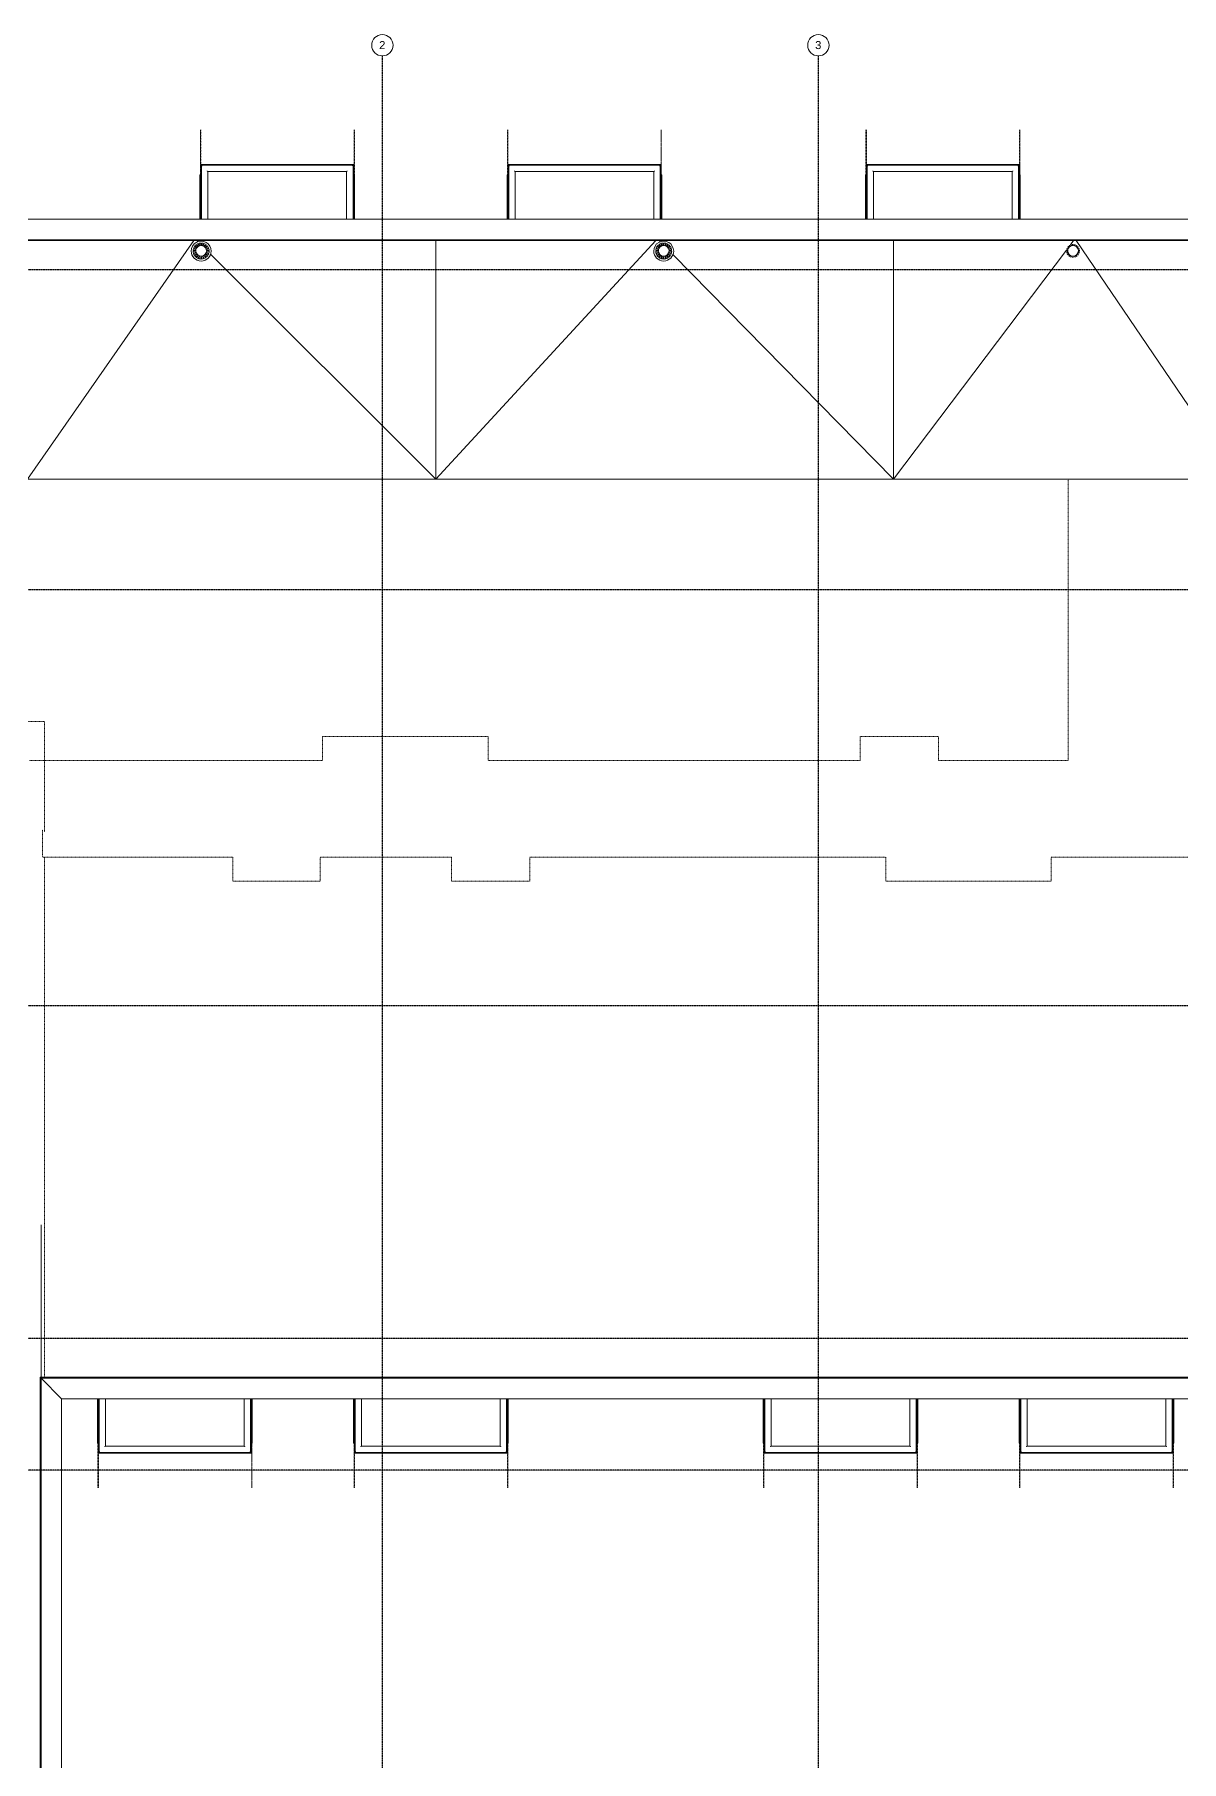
# Model space of a CAD drawing. Header units: inches. Extents: x -4093 to -1777, y 9773 to 12264.
# Drawn here: x -3415 to -2555, y 10969 to 12264 of the extents above; entities that cross this region are included whole.
import ezdxf

# ---------------------------------------------------------------- set-up
doc = ezdxf.new("R2010")
doc.units = ezdxf.units.IN
doc.header["$MEASUREMENT"] = 0
for name, pattern in [('Center 1_4_', [0.53125, 0.25, -0.09375, 0.09375, -0.09375]), ('Dash 1_16_', [0.125, 0.0625, -0.0625]), ('Grid Line 1_2_', [0.875, 0.5, -0.125, 0.125, -0.125]), ('Hidden 1_8_', [0.1875, 0.125, -0.0625])]:
    doc.linetypes.add(name, pattern=pattern)
for name, color, linetype, lineweight in [('0-1', 7, 'Continuous', 5), ('0-3', 165, 'Continuous', 5), ('A-DETL-CNTR', 5, 'Center 1_4_', 9), ('A-DETL-HDLN', 90, 'Hidden 1_8_', 9), ('A-FLOR-2', 7, 'Dash 1_16_', 9), ('A-FLOR-3', 192, 'Continuous', 9), ('A-FLOR-HRAL', 11, 'Continuous', 9), ('A-ROOF', 132, 'Continuous', 18), ('A-ROOF-1', 7, 'Dash 1_16_', 9), ('A-ROOF-2', 132, 'Continuous', 9), ('A-WALL-1', 113, 'Continuous', 9), ('I-WALL-1', 7, 'Continuous', 9), ('M-EQPM', 50, 'Continuous', 9), ('S-BEAM', 12, 'Continuous', 9), ('S-GRID-1', 1, 'Grid Line 1_2_', 30), ('S-GRID-IDEN', 1, 'Continuous', 9), ('S-GRID-IDEN-1', 147, 'Continuous', 9)]:
    doc.layers.add(name, color=color, linetype=linetype, lineweight=lineweight)
doc.styles.add('Arial_1', font='arial.ttf', dxfattribs={"height": 6})

# ---------------------------------------------------------------- blocks, each defined once
blk = doc.blocks.new('CTR - 1st Phase - Common Walls_rvt-1-BACKGROUND - ROOF PLAN')
at = {"layer": 'I-WALL-1'}
for p, q in [((-3410.3, 11257), (-3410.3, 11371.2)), ((-3410.3, 10727.6), (-3410.3, 10841.8))]:
    blk.add_line(p, q, dxfattribs=at)
blk = doc.blocks.new('Grid - Grid Head - Circle-1738874-BACKGROUND - ROOF PLAN')
at = {"layer": 'S-GRID-IDEN-1'}
for start, end in [(360, 180), (180, 360)]:
    blk.add_arc((0, 0), 0.25, start, end, dxfattribs=at)
blk = doc.blocks.new('CTR - 1st Phase - Structure_rvt-1-BACKGROUND - ROOF PLAN')
at = {"layer": 'S-GRID-1'}
for p, q in [((-3154.3, 9772.6), (-3154.3, 12247.5)), ((-2827.3, 9772.6), (-2827.3, 12247.5)), ((-1777.2, 12087.2), (-4077, 12087.2)), ((-1777.2, 11847.2), (-4077, 11847.2)), ((-1777.2, 11535.2), (-4077, 11535.2)), ((-1777.2, 11285.8), (-4077, 11285.8)), ((-1777.2, 11187.2), (-4077, 11187.2))]:
    blk.add_line(p, q, dxfattribs=at)
at = {"layer": '0-3', "xscale": 31.99999999999999, "yscale": 31.99999999999999, "zscale": 31.99999999999999}
for p in [(-3154.3, 12255.5), (-2827.3, 12255.5)]:
    blk.add_blockref('Grid - Grid Head - Circle-1738874-BACKGROUND - ROOF PLAN', p, dxfattribs=at)
at = {"layer": 'S-GRID-IDEN', "char_height": 6, "width": 5.656, "attachment_point": 1, "style": 'Arial_1'}
for s, insert in [('2', (-3156.7, 12258.6)), ('3', (-2829.7, 12258.6))]:
    blk.add_mtext(s, dxfattribs=dict(at, insert=insert))
blk = doc.blocks.new('Basic Wall _ EXT - FIBER CEMENT - SMALL - ___-2145929-BACKGROUND - ROOF PLAN')
at = {"layer": 'A-WALL-1'}
for p, q in [((-2061.4, 12125.2), (-3867.3, 12125.2)), ((-2076.8, 12109.7), (-3851.8, 12109.7)), ((-3851.6, 12109.5), (-2077, 12109.5)), ((-2077.5, 12109), (-3851.1, 12109))]:
    blk.add_line(p, q, dxfattribs=at)
blk = doc.blocks.new('Basic Wall _ EXT - FIBER CEMENT - SMALL - ___-2145931-BACKGROUND - ROOF PLAN')
at = {"layer": 'A-WALL-1'}
for p, q in [((-3410.6, 11256.5), (-3411, 11257)), ((-3411, 11257), (-2077.5, 11257)), ((-2077, 11256.5), (-3410.5, 11256.5)), ((-3394.9, 11240.8), (-3410.3, 11256.3)), ((-3410.3, 11256.3), (-2076.8, 11256.3)), ((-2077.5, 11257), (-2077.1, 11256.5)), ((-2076.8, 11256.3), (-2061.4, 11240.8)), ((-3394.9, 11240.8), (-2061.4, 11240.8))]:
    blk.add_line(p, q, dxfattribs=at)
at = {"layer": 'A-WALL-1', "flags": 128}
for points in [[(-3410.5, 11256.5), (-3410.5, 11256.5), (-3410.5, 11256.5), (-3410.6, 11256.5)], [(-3410.3, 11256.3), (-3410.4, 11256.3), (-3410.4, 11256.4), (-3410.5, 11256.4), (-3410.5, 11256.5), (-3410.5, 11256.5), (-3410.5, 11256.5)], [(-2077.1, 11256.5), (-2077, 11256.5), (-2077, 11256.5), (-2077, 11256.5)], [(-2077, 11256.5), (-2077, 11256.5), (-2077, 11256.5), (-2077, 11256.4), (-2076.9, 11256.4), (-2076.9, 11256.3), (-2076.8, 11256.3)]]:
    blk.add_lwpolyline(points, dxfattribs=at)
blk = doc.blocks.new('Basic Wall _ EXT - FIBER CEMENT - SMALL - 2_ XPS - ___-2145932-BACKGROUND - ROOF PLAN')
at = {"layer": 'A-WALL-1'}
for p, q in [((-3411, 11257), (-3410.6, 11256.5)), ((-3411, 10841.8), (-3411, 11257)), ((-3410.5, 11256.5), (-3410.5, 10842.3)), ((-3410.3, 11256.3), (-3394.9, 11240.8)), ((-3410.3, 10842.5), (-3410.3, 11256.3)), ((-3394.9, 10858), (-3394.9, 11240.8)), ((-3394.9, 10858), (-3410.3, 10842.5)), ((-3410.6, 10842.3), (-3411, 10841.8))]:
    blk.add_line(p, q, dxfattribs=at)
at = {"layer": 'A-WALL-1', "flags": 128}
for points in [[(-3410.6, 11256.5), (-3410.5, 11256.5), (-3410.5, 11256.5), (-3410.5, 11256.5)], [(-3410.5, 11256.5), (-3410.5, 11256.5), (-3410.5, 11256.5), (-3410.5, 11256.4), (-3410.4, 11256.4), (-3410.4, 11256.3), (-3410.3, 11256.3)], [(-3410.5, 10842.3), (-3410.5, 10842.3), (-3410.5, 10842.3), (-3410.6, 10842.3)], [(-3410.3, 10842.5), (-3410.4, 10842.5), (-3410.4, 10842.4), (-3410.5, 10842.4), (-3410.5, 10842.3), (-3410.5, 10842.3), (-3410.5, 10842.3)]]:
    blk.add_lwpolyline(points, dxfattribs=at)
blk = doc.blocks.new('22142613 - Roof Drains - Type A - 15_ Strainer - 8_ Drain-V2-BACKGROUND - ROOF PLAN')
at = {"layer": 'M-EQPM'}
for p, q in [((-2639, 12105.5), (-2638.7, 12105.1)), ((-2637.9, 12105.4), (-2638.1, 12106)), ((-2637.6, 12106.1), (-2637.4, 12105.6)), ((-2636.6, 12105.7), (-2636.6, 12106.3)), ((-2636.1, 12106.3), (-2636.1, 12105.7)), ((-2635.2, 12105.6), (-2635.1, 12106.1)), ((-2634.6, 12106), (-2634.8, 12105.4)), ((-2634, 12105.1), (-2633.6, 12105.5)), ((-2641.3, 12101.6), (-2640.7, 12101.7)), ((-2640.7, 12101.2), (-2641.3, 12101.1)), ((-2641.2, 12100.1), (-2640.6, 12100.3)), ((-2640.6, 12102.5), (-2641.1, 12102.7)), ((-2641, 12103.2), (-2640.4, 12103)), ((-2640.5, 12099.8), (-2641, 12099.6)), ((-2640.6, 12098.6), (-2640.1, 12099)), ((-2640, 12103.8), (-2640.5, 12104.1)), ((-2640.3, 12101.2), (-2640.3, 12101)), ((-2639.8, 12098.6), (-2640.3, 12098.2)), ((-2640.2, 12104.5), (-2639.7, 12104.2)), ((-2639.5, 12097.4), (-2639.2, 12097.9)), ((-2639.1, 12104.8), (-2639.4, 12105.2)), ((-2638.8, 12097.6), (-2639.1, 12097.1)), ((-2638.1, 12096.6), (-2638, 12097.2)), ((-2637.5, 12097), (-2637.7, 12096.5)), ((-2636.6, 12096.3), (-2636.6, 12096.9)), ((-2636.1, 12096.9), (-2636.1, 12096.3)), ((-2635, 12096.5), (-2635.2, 12097)), ((-2634.7, 12097.2), (-2634.5, 12096.6)), ((-2633.5, 12097.1), (-2633.9, 12097.6)), ((-2633.2, 12105.2), (-2633.6, 12104.8)), ((-2633.5, 12097.9), (-2633.1, 12097.4)), ((-2633, 12104.2), (-2632.5, 12104.5)), ((-2632.4, 12098.2), (-2632.8, 12098.6)), ((-2632.2, 12104.1), (-2632.7, 12103.8)), ((-2632.6, 12099), (-2632.1, 12098.6)), ((-2632.3, 12101), (-2632.3, 12101.2)), ((-2632.2, 12103), (-2631.7, 12103.2)), ((-2631.6, 12099.6), (-2632.2, 12099.8)), ((-2631.5, 12102.7), (-2632.1, 12102.5)), ((-2632, 12100.3), (-2631.5, 12100.1)), ((-2631.9, 12101.7), (-2631.3, 12101.6)), ((-2631.3, 12101.1), (-2631.9, 12101.2))]:
    blk.add_line(p, q, dxfattribs=at)
for major_axis, start_param, end_param in [((4, 0), 0, 3.141593), ((4.43, 0), 1.820803, 1.933842), ((4.43, 0), 1.514279, 1.627314), ((4.43, 0), 1.207751, 1.32079), ((4.43, 0), 3.060354, 3.141593), ((4.43, 0), 3.141593, 3.173424), ((4.43, 0), 2.747406, 2.860472), ((4.43, 0), 3.375724, 3.488791), ((4, 0), 3.141593, 6.283185), ((4.43, 0), 3.693397, 3.806455), ((4.43, 0), 2.43676, 2.549818), ((4.43, 0), 4.013027, 4.126075), ((4.43, 0), 2.128072, 2.241119), ((4.43, 0), 4.334077, 4.447116), ((4.43, 0), 4.655871, 4.768907), ((4.43, 0), 4.977662, 5.090701), ((4.43, 0), 0.900473, 1.013521), ((4.43, 0), 5.298703, 5.411751), ((4.43, 0), 0.591774, 0.704832), ((4.43, 0), 5.618323, 5.731381), ((4.43, 0), 0.28112, 0.394187), ((4.43, 0), 5.935987, 6.049054), ((4.43, 0), 0, 0.081239), ((4.43, 0), 6.251354, 6.283185)]:
    blk.add_ellipse((-2636.3, 12101.3), major_axis=major_axis, ratio=0.999788, start_param=start_param, end_param=end_param, dxfattribs=at)
blk = doc.blocks.new('22142613 - Roof Drains - Type A - 15_ Strainer - 8_ Drain-2082947-BACKGROUND - ROOF PLAN')
at = {"layer": 'M-EQPM'}
for p, q in [((-2370.5, 12105), (-2371.4, 12106.2)), ((-2369.3, 12105.5), (-2369.7, 12106.9)), ((-2366.6, 12106.9), (-2367, 12105.5)), ((-2364.9, 12106.2), (-2365.8, 12105)), ((-2375.6, 12101.2), (-2375.6, 12101.1)), ((-2372.6, 12101.5), (-2374.1, 12101.5)), ((-2372.4, 12100.1), (-2374, 12099.6)), ((-2372.3, 12102.9), (-2373.7, 12103.3)), ((-2371.9, 12098.9), (-2373.2, 12097.9)), ((-2371.6, 12104.1), (-2372.8, 12105)), ((-2372.1, 12101.1), (-2372.1, 12100.9)), ((-2371, 12097.8), (-2371.9, 12096.5)), ((-2369.8, 12097.1), (-2370.3, 12095.6)), ((-2366, 12095.6), (-2366.5, 12097.1)), ((-2364.4, 12096.5), (-2365.3, 12097.8)), ((-2363.5, 12105), (-2364.7, 12104.1)), ((-2363.1, 12097.9), (-2364.4, 12098.9)), ((-2364.1, 12100.9), (-2364.1, 12101.1)), ((-2362.6, 12103.3), (-2364, 12102.9)), ((-2362.3, 12099.6), (-2363.9, 12100.1)), ((-2362.2, 12101.5), (-2363.7, 12101.5)), ((-2360.6, 12101.1), (-2360.6, 12101.2))]:
    blk.add_line(p, q, dxfattribs=at)
at = {"layer": 'M-EQPM', "flags": 128}
for points in [[(-2370.9, 12104.7), (-2371.4, 12105.3), (-2371.8, 12105.9)], [(-2371.4, 12106.2), (-2371, 12105.6), (-2370.5, 12105)], [(-2369.7, 12105.4), (-2370, 12106.1), (-2370.2, 12106.8)], [(-2369.7, 12106.9), (-2369.5, 12106.2), (-2369.2, 12105.5)], [(-2368.4, 12105.7), (-2368.4, 12106.4), (-2368.4, 12107.2)], [(-2367.9, 12107.2), (-2367.9, 12106.4), (-2367.9, 12105.7)], [(-2367.1, 12105.5), (-2366.8, 12106.2), (-2366.6, 12106.9)], [(-2366.1, 12106.8), (-2366.3, 12106.1), (-2366.6, 12105.4)], [(-2365.8, 12105), (-2365.3, 12105.6), (-2364.9, 12106.2)], [(-2364.5, 12105.9), (-2364.9, 12105.3), (-2365.4, 12104.7)], [(-2374.1, 12101.5), (-2373.3, 12101.6), (-2372.6, 12101.6)], [(-2372.6, 12101.1), (-2373.4, 12101.1), (-2374.1, 12101)], [(-2374, 12099.6), (-2373.2, 12099.9), (-2372.5, 12100.2)], [(-2372.4, 12102.5), (-2373.1, 12102.7), (-2373.9, 12102.9)], [(-2372.3, 12099.7), (-2373.1, 12099.5), (-2373.8, 12099.2)], [(-2373.7, 12103.3), (-2373, 12103.1), (-2372.2, 12102.9)], [(-2373.2, 12097.9), (-2372.6, 12098.4), (-2371.9, 12098.9)], [(-2371.8, 12103.7), (-2372.5, 12104.1), (-2373.1, 12104.6)], [(-2371.6, 12098.5), (-2372.3, 12098), (-2372.9, 12097.5)], [(-2372.8, 12105), (-2372.2, 12104.5), (-2371.5, 12104.1)], [(-2371.9, 12096.5), (-2371.5, 12097.2), (-2371, 12097.9)], [(-2370.6, 12097.6), (-2371.1, 12096.9), (-2371.5, 12096.2)], [(-2370.3, 12095.6), (-2370, 12096.3), (-2369.8, 12097.1)], [(-2369.3, 12097), (-2369.6, 12096.2), (-2369.8, 12095.4)], [(-2368.4, 12095.2), (-2368.4, 12096), (-2368.4, 12096.8)], [(-2367.9, 12096.8), (-2367.9, 12096), (-2367.9, 12095.2)], [(-2366.5, 12095.4), (-2366.7, 12096.2), (-2367, 12097)], [(-2366.5, 12097.1), (-2366.3, 12096.3), (-2366, 12095.6)], [(-2364.8, 12096.2), (-2365.2, 12096.9), (-2365.7, 12097.6)], [(-2365.3, 12097.9), (-2364.8, 12097.2), (-2364.4, 12096.5)], [(-2364.8, 12104.1), (-2364.1, 12104.5), (-2363.5, 12105)], [(-2363.4, 12097.5), (-2364, 12098), (-2364.7, 12098.5)], [(-2363.2, 12104.6), (-2363.8, 12104.1), (-2364.5, 12103.7)], [(-2364.4, 12098.9), (-2363.7, 12098.4), (-2363.1, 12097.9)], [(-2364.1, 12102.9), (-2363.3, 12103.1), (-2362.6, 12103.3)], [(-2362.5, 12099.2), (-2363.2, 12099.5), (-2364, 12099.7)], [(-2362.4, 12102.9), (-2363.1, 12102.7), (-2363.9, 12102.5)], [(-2363.8, 12100.2), (-2363.1, 12099.9), (-2362.3, 12099.6)], [(-2363.7, 12101.6), (-2362.9, 12101.6), (-2362.2, 12101.5)], [(-2362.2, 12101), (-2362.9, 12101.1), (-2363.7, 12101.1)]]:
    blk.add_lwpolyline(points, dxfattribs=at)
at = {"layer": 'M-EQPM'}
for centre, major_axis, start_param, end_param in [((-2368.1, 12101.2), (7.5, 0), 0, 3.141593), ((-2368.1, 12101.2), (6, 0), 2.230094, 2.456861), ((-2368.1, 12101.3), (4, 0), 0, 3.141593), ((-2368.1, 12101.2), (6, 0), 1.921009, 2.146732), ((-2368.1, 12101.2), (6, 0), 1.612475, 1.83765), ((-2368.1, 12101.2), (4.43, 0), 1.820803, 1.933842), ((-2368.1, 12101.2), (4.43, 0), 1.514279, 1.627314), ((-2368.1, 12101.2), (6, 0), 1.303943, 1.529118), ((-2368.1, 12101.2), (4.43, 0), 1.207751, 1.32079), ((-2368.1, 12101.2), (6, 0), 0.994861, 1.220584), ((-2368.1, 12101.2), (6, 0), 0.684732, 0.911499), ((-2368.1, 12101.2), (7.5, 0), 3.141593, 6.283185), ((-2368.1, 12101.2), (6, 0), 2.851802, 3.081699), ((-2368.1, 12101.2), (6, 0), 3.16507, 3.39675), ((-2368.1, 12101.2), (6, 0), 3.48012, 3.713498), ((-2368.1, 12101.2), (6, 0), 2.540227, 2.768432), ((-2368.1, 12101.2), (6, 0), 3.796864, 4.031687), ((-2368.1, 12101.2), (4.43, 0), 3.060354, 3.141593), ((-2368.1, 12101.2), (4.43, 0), 3.141593, 3.173424), ((-2368.1, 12101.2), (4.43, 0), 3.375724, 3.488791), ((-2368.1, 12101.2), (4.43, 0), 2.747406, 2.860472), ((-2368.1, 12101.3), (4, 0), 3.141593, 6.283185), ((-2368.1, 12101.2), (4.43, 0), 3.693397, 3.806455), ((-2368.1, 12101.2), (4.43, 0), 2.43676, 2.549818), ((-2368.1, 12101.2), (6, 0), 4.11505, 4.350924), ((-2368.1, 12101.2), (4.43, 0), 4.013027, 4.126075), ((-2368.1, 12101.2), (4.43, 0), 2.128072, 2.241119), ((-2368.1, 12101.2), (4.43, 0), 4.334077, 4.447116), ((-2368.1, 12101.2), (6, 0), 4.434283, 4.67071), ((-2368.1, 12101.2), (4.43, 0), 4.655871, 4.768907), ((-2368.1, 12101.2), (6, 0), 4.754068, 4.990495), ((-2368.1, 12101.2), (4.43, 0), 4.977662, 5.090701), ((-2368.1, 12101.2), (6, 0), 5.073854, 5.309728), ((-2368.1, 12101.2), (4.43, 0), 0.900473, 1.013521), ((-2368.1, 12101.2), (4.43, 0), 5.298703, 5.411751), ((-2368.1, 12101.2), (4.43, 0), 0.591774, 0.704832), ((-2368.1, 12101.2), (4.43, 0), 5.618323, 5.731381), ((-2368.1, 12101.2), (6, 0), 5.393091, 5.627914), ((-2368.1, 12101.2), (4.43, 0), 0.28112, 0.394187), ((-2368.1, 12101.2), (4.43, 0), 5.935987, 6.049054), ((-2368.1, 12101.2), (4.43, 0), 0, 0.081239), ((-2368.1, 12101.2), (4.43, 0), 6.251354, 6.283185), ((-2368.1, 12101.2), (6, 0), 0.373161, 0.601365), ((-2368.1, 12101.2), (6, 0), 5.71128, 5.944658), ((-2368.1, 12101.2), (6, 0), 0.059893, 0.289791), ((-2368.1, 12101.2), (6, 0), 6.028028, 6.259707)]:
    blk.add_ellipse(centre, major_axis=major_axis, ratio=0.999783, start_param=start_param, end_param=end_param, dxfattribs=at)
blk = doc.blocks.new('Railing - Railing-3415163-BACKGROUND - ROOF PLAN')
at = {"layer": 'A-FLOR-HRAL'}
for p, q in [((-3176.3, 12165.5), (-3289.9, 12165.5)), ((-3289.9, 12165.5), (-3289.9, 12125.2)), ((-3285.2, 12160.7), (-3181.1, 12160.7)), ((-3285.2, 12125.2), (-3285.2, 12160.7)), ((-3181.1, 12160.7), (-3181.1, 12125.2)), ((-3176.3, 12125.2), (-3176.3, 12165.5))]:
    blk.add_line(p, q, dxfattribs=at)
for points, knots in [([(-3289.9, 12165.5), (-3289.9, 12165.5), (-3289.9, 12165.4), (-3289.9, 12165.4), (-3289.8, 12165.4), (-3289.8, 12165.4), (-3289.8, 12165.3), (-3289.8, 12165.3), (-3289.7, 12165.3), (-3289.7, 12165.2), (-3289.6, 12165.2), (-3289.6, 12165.2), (-3289.5, 12165.1), (-3289.5, 12165), (-3289.4, 12165)], [0, 0, 0, 0, 0.166667, 0.25, 0.333333, 0.416667, 0.458333, 0.5, 0.583333, 0.666667, 0.708333, 0.75, 0.833333, 1, 1, 1, 1]), ([(-3285.6, 12161.2), (-3285.6, 12161.2), (-3285.5, 12161.1), (-3285.5, 12161), (-3285.4, 12161), (-3285.4, 12160.9), (-3285.4, 12160.9), (-3285.3, 12160.9), (-3285.3, 12160.8), (-3285.3, 12160.8), (-3285.2, 12160.8), (-3285.2, 12160.8), (-3285.2, 12160.7), (-3285.2, 12160.7), (-3285.2, 12160.7)], [0, 0, 0, 0, 0.166667, 0.25, 0.333333, 0.375, 0.416667, 0.5, 0.541667, 0.583333, 0.666667, 0.75, 0.833333, 1, 1, 1, 1]), ([(-3180.6, 12161.2), (-3180.6, 12161.2), (-3180.7, 12161.1), (-3180.8, 12161), (-3180.8, 12161), (-3180.9, 12160.9), (-3180.9, 12160.9), (-3180.9, 12160.9), (-3181, 12160.8), (-3181, 12160.8), (-3181, 12160.8), (-3181, 12160.8), (-3181.1, 12160.7), (-3181.1, 12160.7), (-3181.1, 12160.7)], [0, 0, 0, 0, 0.166667, 0.25, 0.333333, 0.375, 0.416667, 0.5, 0.541667, 0.583333, 0.666667, 0.75, 0.833333, 1, 1, 1, 1]), ([(-3176.3, 12165.5), (-3176.3, 12165.5), (-3176.4, 12165.4), (-3176.4, 12165.4), (-3176.4, 12165.4), (-3176.4, 12165.4), (-3176.5, 12165.3), (-3176.5, 12165.3), (-3176.5, 12165.3), (-3176.6, 12165.2), (-3176.6, 12165.2), (-3176.6, 12165.2), (-3176.7, 12165.1), (-3176.8, 12165), (-3176.8, 12165)], [0, 0, 0, 0, 0.166667, 0.25, 0.333333, 0.416667, 0.458333, 0.5, 0.583333, 0.666667, 0.708333, 0.75, 0.833333, 1, 1, 1, 1])]:
    blk.add_open_spline(points, degree=3, knots=knots, dxfattribs=at)
blk = doc.blocks.new('Walls 15 - Walls 1-3286814-BACKGROUND - ROOF PLAN')
at = {"layer": 'S-BEAM'}
for p, q in [((-3175.9, 12158.1), (-3175.9, 12125.2)), ((-3175.2, 12125.2), (-3175.2, 12158.1))]:
    blk.add_line(p, q, dxfattribs=at)
blk.add_ellipse((-3175.5, 12158.1), major_axis=(0.375, 0), ratio=0.93544, start_param=0, end_param=2.081897, dxfattribs=at)
blk = doc.blocks.new('Walls 16 - Walls 1-3286823-BACKGROUND - ROOF PLAN')
at = {"layer": 'S-BEAM'}
for p, q in [((-3291.1, 12158.1), (-3291.1, 12125.2)), ((-3290.4, 12125.2), (-3290.4, 12158.1))]:
    blk.add_line(p, q, dxfattribs=at)
blk.add_ellipse((-3290.7, 12158.1), major_axis=(0.375, 0), ratio=0.93544, start_param=1.047198, end_param=3.141593, dxfattribs=at)
blk = doc.blocks.new('Railing - Railing-3415172-BACKGROUND - ROOF PLAN')
at = {"layer": 'A-FLOR-HRAL'}
for p, q in [((-2675.5, 11240.8), (-2675.5, 11200.5)), ((-2670.8, 11205.3), (-2670.8, 11240.8)), ((-2566.7, 11240.8), (-2566.7, 11205.3)), ((-2562, 11200.5), (-2562, 11240.8)), ((-2675.5, 11200.5), (-2562, 11200.5)), ((-2566.7, 11205.3), (-2670.8, 11205.3))]:
    blk.add_line(p, q, dxfattribs=at)
for points, knots in [([(-2675.5, 11200.5), (-2675.5, 11200.5), (-2675.5, 11200.5), (-2675.5, 11200.6), (-2675.4, 11200.6), (-2675.4, 11200.6), (-2675.4, 11200.6), (-2675.4, 11200.7), (-2675.3, 11200.7), (-2675.3, 11200.8), (-2675.2, 11200.8), (-2675.2, 11200.8), (-2675.1, 11200.9), (-2675.1, 11201), (-2675, 11201)], [0, 0, 0, 0, 0.166667, 0.25, 0.333333, 0.416667, 0.458333, 0.5, 0.583333, 0.666667, 0.708333, 0.75, 0.833333, 1, 1, 1, 1]), ([(-2671.3, 11204.8), (-2671.2, 11204.8), (-2671.1, 11204.9), (-2671.1, 11205), (-2671, 11205), (-2671, 11205), (-2671, 11205.1), (-2670.9, 11205.1), (-2670.9, 11205.1), (-2670.9, 11205.2), (-2670.8, 11205.2), (-2670.8, 11205.2), (-2670.8, 11205.2), (-2670.8, 11205.3), (-2670.8, 11205.3)], [0, 0, 0, 0, 0.166667, 0.25, 0.333333, 0.375, 0.416667, 0.5, 0.541667, 0.583333, 0.666667, 0.75, 0.833333, 1, 1, 1, 1]), ([(-2566.2, 11204.8), (-2566.2, 11204.8), (-2566.3, 11204.9), (-2566.4, 11205), (-2566.4, 11205), (-2566.5, 11205), (-2566.5, 11205.1), (-2566.5, 11205.1), (-2566.6, 11205.1), (-2566.6, 11205.2), (-2566.6, 11205.2), (-2566.6, 11205.2), (-2566.7, 11205.2), (-2566.7, 11205.3), (-2566.7, 11205.3)], [0, 0, 0, 0, 0.166667, 0.25, 0.333333, 0.375, 0.416667, 0.5, 0.541667, 0.583333, 0.666667, 0.75, 0.833333, 1, 1, 1, 1]), ([(-2562, 11200.5), (-2562, 11200.5), (-2562, 11200.5), (-2562, 11200.6), (-2562, 11200.6), (-2562, 11200.6), (-2562.1, 11200.6), (-2562.1, 11200.7), (-2562.1, 11200.7), (-2562.2, 11200.8), (-2562.2, 11200.8), (-2562.3, 11200.8), (-2562.3, 11200.9), (-2562.4, 11201), (-2562.4, 11201)], [0, 0, 0, 0, 0.166667, 0.25, 0.333333, 0.416667, 0.458333, 0.5, 0.583333, 0.666667, 0.708333, 0.75, 0.833333, 1, 1, 1, 1])]:
    blk.add_open_spline(points, degree=3, knots=knots, dxfattribs=at)
blk = doc.blocks.new('Walls 34 - Walls 1-3287514-BACKGROUND - ROOF PLAN')
at = {"layer": 'S-BEAM'}
for p, q in [((-2676.7, 11240.8), (-2676.7, 11207.8)), ((-2675.9, 11207.8), (-2675.9, 11240.8))]:
    blk.add_line(p, q, dxfattribs=at)
blk.add_ellipse((-2676.3, 11207.8), major_axis=(0.375, 0), ratio=0.93544, start_param=3.141593, end_param=5.223489, dxfattribs=at)
blk = doc.blocks.new('Walls 39 - Walls 1-3287523-BACKGROUND - ROOF PLAN')
at = {"layer": 'S-BEAM'}
for p, q in [((-2561.5, 11240.8), (-2561.5, 11207.8)), ((-2560.7, 11207.8), (-2560.7, 11240.8))]:
    blk.add_line(p, q, dxfattribs=at)
blk.add_ellipse((-2561.1, 11207.8), major_axis=(0.375, 0), ratio=0.93544, start_param=4.18879, end_param=6.283185, dxfattribs=at)
blk = doc.blocks.new('Railing - Railing-3415175-BACKGROUND - ROOF PLAN')
at = {"layer": 'A-FLOR-HRAL'}
for p, q in [((-3174.7, 11240.8), (-3174.7, 11200.5)), ((-3170, 11205.3), (-3170, 11240.8)), ((-3065.9, 11240.8), (-3065.9, 11205.3)), ((-3061.1, 11200.5), (-3061.1, 11240.8)), ((-3174.7, 11200.5), (-3061.1, 11200.5)), ((-3065.9, 11205.3), (-3170, 11205.3))]:
    blk.add_line(p, q, dxfattribs=at)
for points, knots in [([(-3174.7, 11200.5), (-3174.7, 11200.5), (-3174.7, 11200.5), (-3174.7, 11200.6), (-3174.6, 11200.6), (-3174.6, 11200.6), (-3174.6, 11200.6), (-3174.6, 11200.7), (-3174.5, 11200.7), (-3174.5, 11200.8), (-3174.4, 11200.8), (-3174.4, 11200.8), (-3174.3, 11200.9), (-3174.3, 11201), (-3174.2, 11201)], [0, 0, 0, 0, 0.166667, 0.25, 0.333333, 0.416667, 0.458333, 0.5, 0.583333, 0.666667, 0.708333, 0.75, 0.833333, 1, 1, 1, 1]), ([(-3170.4, 11204.8), (-3170.4, 11204.8), (-3170.3, 11204.9), (-3170.3, 11205), (-3170.2, 11205), (-3170.2, 11205), (-3170.2, 11205.1), (-3170.1, 11205.1), (-3170.1, 11205.1), (-3170.1, 11205.2), (-3170, 11205.2), (-3170, 11205.2), (-3170, 11205.2), (-3170, 11205.3), (-3170, 11205.3)], [0, 0, 0, 0, 0.166667, 0.25, 0.333333, 0.375, 0.416667, 0.5, 0.541667, 0.583333, 0.666667, 0.75, 0.833333, 1, 1, 1, 1]), ([(-3065.4, 11204.8), (-3065.4, 11204.8), (-3065.5, 11204.9), (-3065.6, 11205), (-3065.6, 11205), (-3065.7, 11205), (-3065.7, 11205.1), (-3065.7, 11205.1), (-3065.8, 11205.1), (-3065.8, 11205.2), (-3065.8, 11205.2), (-3065.8, 11205.2), (-3065.9, 11205.2), (-3065.9, 11205.3), (-3065.9, 11205.3)], [0, 0, 0, 0, 0.166667, 0.25, 0.333333, 0.375, 0.416667, 0.5, 0.541667, 0.583333, 0.666667, 0.75, 0.833333, 1, 1, 1, 1]), ([(-3061.1, 11200.5), (-3061.1, 11200.5), (-3061.2, 11200.5), (-3061.2, 11200.6), (-3061.2, 11200.6), (-3061.2, 11200.6), (-3061.3, 11200.6), (-3061.3, 11200.7), (-3061.3, 11200.7), (-3061.4, 11200.8), (-3061.4, 11200.8), (-3061.5, 11200.8), (-3061.5, 11200.9), (-3061.6, 11201), (-3061.6, 11201)], [0, 0, 0, 0, 0.166667, 0.25, 0.333333, 0.416667, 0.458333, 0.5, 0.583333, 0.666667, 0.708333, 0.75, 0.833333, 1, 1, 1, 1])]:
    blk.add_open_spline(points, degree=3, knots=knots, dxfattribs=at)
blk = doc.blocks.new('Walls 41 - Walls 1-3287689-BACKGROUND - ROOF PLAN')
at = {"layer": 'S-BEAM'}
for p, q in [((-3175.9, 11240.8), (-3175.9, 11207.8)), ((-3175.1, 11207.8), (-3175.1, 11240.8))]:
    blk.add_line(p, q, dxfattribs=at)
blk.add_ellipse((-3175.5, 11207.8), major_axis=(0.375, 0), ratio=0.93544, start_param=3.141593, end_param=5.223489, dxfattribs=at)
blk = doc.blocks.new('Walls 72 - Walls 1-3287698-BACKGROUND - ROOF PLAN')
at = {"layer": 'S-BEAM'}
for p, q in [((-3060.7, 11240.8), (-3060.7, 11207.8)), ((-3059.9, 11207.8), (-3059.9, 11240.8))]:
    blk.add_line(p, q, dxfattribs=at)
blk.add_ellipse((-3060.3, 11207.8), major_axis=(0.375, 0), ratio=0.93544, start_param=4.18879, end_param=6.283185, dxfattribs=at)
blk = doc.blocks.new('Railing - Railing-3415193-BACKGROUND - ROOF PLAN')
at = {"layer": 'A-FLOR-HRAL'}
for p, q in [((-2677.1, 12165.5), (-2790.7, 12165.5)), ((-2790.7, 12165.5), (-2790.7, 12125.2)), ((-2786, 12160.7), (-2681.9, 12160.7)), ((-2786, 12125.2), (-2786, 12160.7)), ((-2681.9, 12160.7), (-2681.9, 12125.2)), ((-2677.1, 12125.2), (-2677.1, 12165.5))]:
    blk.add_line(p, q, dxfattribs=at)
for points, knots in [([(-2790.7, 12165.5), (-2790.7, 12165.5), (-2790.7, 12165.4), (-2790.7, 12165.4), (-2790.6, 12165.4), (-2790.6, 12165.4), (-2790.6, 12165.3), (-2790.6, 12165.3), (-2790.5, 12165.3), (-2790.5, 12165.2), (-2790.4, 12165.2), (-2790.4, 12165.2), (-2790.3, 12165.1), (-2790.3, 12165), (-2790.2, 12165)], [0, 0, 0, 0, 0.166667, 0.25, 0.333333, 0.416667, 0.458333, 0.5, 0.583333, 0.666667, 0.708333, 0.75, 0.833333, 1, 1, 1, 1]), ([(-2786.4, 12161.2), (-2786.4, 12161.2), (-2786.3, 12161.1), (-2786.3, 12161), (-2786.2, 12161), (-2786.2, 12160.9), (-2786.2, 12160.9), (-2786.1, 12160.9), (-2786.1, 12160.8), (-2786.1, 12160.8), (-2786, 12160.8), (-2786, 12160.8), (-2786, 12160.7), (-2786, 12160.7), (-2786, 12160.7)], [0, 0, 0, 0, 0.166667, 0.25, 0.333333, 0.375, 0.416667, 0.5, 0.541667, 0.583333, 0.666667, 0.75, 0.833333, 1, 1, 1, 1]), ([(-2681.4, 12161.2), (-2681.4, 12161.2), (-2681.5, 12161.1), (-2681.6, 12161), (-2681.6, 12161), (-2681.7, 12160.9), (-2681.7, 12160.9), (-2681.7, 12160.9), (-2681.8, 12160.8), (-2681.8, 12160.8), (-2681.8, 12160.8), (-2681.8, 12160.8), (-2681.9, 12160.7), (-2681.9, 12160.7), (-2681.9, 12160.7)], [0, 0, 0, 0, 0.166667, 0.25, 0.333333, 0.375, 0.416667, 0.5, 0.541667, 0.583333, 0.666667, 0.75, 0.833333, 1, 1, 1, 1]), ([(-2677.1, 12165.5), (-2677.1, 12165.5), (-2677.2, 12165.4), (-2677.2, 12165.4), (-2677.2, 12165.4), (-2677.2, 12165.4), (-2677.3, 12165.3), (-2677.3, 12165.3), (-2677.3, 12165.3), (-2677.4, 12165.2), (-2677.4, 12165.2), (-2677.4, 12165.2), (-2677.5, 12165.1), (-2677.6, 12165), (-2677.6, 12165)], [0, 0, 0, 0, 0.166667, 0.25, 0.333333, 0.416667, 0.458333, 0.5, 0.583333, 0.666667, 0.708333, 0.75, 0.833333, 1, 1, 1, 1])]:
    blk.add_open_spline(points, degree=3, knots=knots, dxfattribs=at)
blk = doc.blocks.new('Walls 26 - Walls 1-3379312-BACKGROUND - ROOF PLAN')
at = {"layer": 'S-BEAM'}
for p, q in [((-2676.7, 12158.1), (-2676.7, 12125.2)), ((-2676, 12125.2), (-2676, 12158.1))]:
    blk.add_line(p, q, dxfattribs=at)
blk.add_ellipse((-2676.3, 12158.1), major_axis=(0.375, 0), ratio=0.93544, start_param=0, end_param=2.081897, dxfattribs=at)
blk = doc.blocks.new('Walls 30 - Walls 1-3379321-BACKGROUND - ROOF PLAN')
at = {"layer": 'S-BEAM'}
for p, q in [((-2791.9, 12158.1), (-2791.9, 12125.2)), ((-2791.2, 12125.2), (-2791.2, 12158.1))]:
    blk.add_line(p, q, dxfattribs=at)
blk.add_ellipse((-2791.5, 12158.1), major_axis=(0.375, 0), ratio=0.93544, start_param=1.047198, end_param=3.141593, dxfattribs=at)
blk = doc.blocks.new('Railing - Railing-3415232-BACKGROUND - ROOF PLAN')
at = {"layer": 'A-FLOR-HRAL'}
for p, q in [((-2867.5, 11240.8), (-2867.5, 11200.5)), ((-2862.8, 11205.3), (-2862.8, 11240.8)), ((-2758.7, 11240.8), (-2758.7, 11205.3)), ((-2753.9, 11200.5), (-2753.9, 11240.8)), ((-2867.5, 11200.5), (-2753.9, 11200.5)), ((-2758.7, 11205.3), (-2862.8, 11205.3))]:
    blk.add_line(p, q, dxfattribs=at)
for points, knots in [([(-2867.5, 11200.5), (-2867.5, 11200.5), (-2867.5, 11200.5), (-2867.5, 11200.6), (-2867.4, 11200.6), (-2867.4, 11200.6), (-2867.4, 11200.6), (-2867.4, 11200.7), (-2867.3, 11200.7), (-2867.3, 11200.8), (-2867.2, 11200.8), (-2867.2, 11200.8), (-2867.1, 11200.9), (-2867.1, 11201), (-2867, 11201)], [0, 0, 0, 0, 0.166667, 0.25, 0.333333, 0.416667, 0.458333, 0.5, 0.583333, 0.666667, 0.708333, 0.75, 0.833333, 1, 1, 1, 1]), ([(-2863.2, 11204.8), (-2863.2, 11204.8), (-2863.1, 11204.9), (-2863.1, 11205), (-2863, 11205), (-2863, 11205), (-2863, 11205.1), (-2862.9, 11205.1), (-2862.9, 11205.1), (-2862.9, 11205.2), (-2862.8, 11205.2), (-2862.8, 11205.2), (-2862.8, 11205.2), (-2862.8, 11205.3), (-2862.8, 11205.3)], [0, 0, 0, 0, 0.166667, 0.25, 0.333333, 0.375, 0.416667, 0.5, 0.541667, 0.583333, 0.666667, 0.75, 0.833333, 1, 1, 1, 1]), ([(-2758.2, 11204.8), (-2758.2, 11204.8), (-2758.3, 11204.9), (-2758.4, 11205), (-2758.4, 11205), (-2758.5, 11205), (-2758.5, 11205.1), (-2758.5, 11205.1), (-2758.6, 11205.1), (-2758.6, 11205.2), (-2758.6, 11205.2), (-2758.6, 11205.2), (-2758.7, 11205.2), (-2758.7, 11205.3), (-2758.7, 11205.3)], [0, 0, 0, 0, 0.166667, 0.25, 0.333333, 0.375, 0.416667, 0.5, 0.541667, 0.583333, 0.666667, 0.75, 0.833333, 1, 1, 1, 1]), ([(-2753.9, 11200.5), (-2753.9, 11200.5), (-2754, 11200.5), (-2754, 11200.6), (-2754, 11200.6), (-2754, 11200.6), (-2754.1, 11200.6), (-2754.1, 11200.7), (-2754.1, 11200.7), (-2754.2, 11200.8), (-2754.2, 11200.8), (-2754.3, 11200.8), (-2754.3, 11200.9), (-2754.4, 11201), (-2754.4, 11201)], [0, 0, 0, 0, 0.166667, 0.25, 0.333333, 0.416667, 0.458333, 0.5, 0.583333, 0.666667, 0.708333, 0.75, 0.833333, 1, 1, 1, 1])]:
    blk.add_open_spline(points, degree=3, knots=knots, dxfattribs=at)
blk = doc.blocks.new('Walls 66 - Walls 1-3381963-BACKGROUND - ROOF PLAN')
at = {"layer": 'S-BEAM'}
for p, q in [((-2868.7, 11240.8), (-2868.7, 11207.8)), ((-2867.9, 11207.8), (-2867.9, 11240.8))]:
    blk.add_line(p, q, dxfattribs=at)
blk.add_ellipse((-2868.3, 11207.8), major_axis=(0.375, 0), ratio=0.93544, start_param=3.141593, end_param=5.223489, dxfattribs=at)
blk = doc.blocks.new('Walls 67 - Walls 1-3381972-BACKGROUND - ROOF PLAN')
at = {"layer": 'S-BEAM'}
for p, q in [((-2753.5, 11240.8), (-2753.5, 11207.8)), ((-2752.7, 11207.8), (-2752.7, 11240.8))]:
    blk.add_line(p, q, dxfattribs=at)
blk.add_ellipse((-2753.1, 11207.8), major_axis=(0.375, 0), ratio=0.93544, start_param=4.18879, end_param=6.283185, dxfattribs=at)
blk = doc.blocks.new('Railing - Railing-3415235-BACKGROUND - ROOF PLAN')
at = {"layer": 'A-FLOR-HRAL'}
for p, q in [((-3366.7, 11240.8), (-3366.7, 11200.5)), ((-3362, 11205.3), (-3362, 11240.8)), ((-3257.9, 11240.8), (-3257.9, 11205.3)), ((-3253.1, 11200.5), (-3253.1, 11240.8)), ((-3366.7, 11200.5), (-3253.1, 11200.5)), ((-3257.9, 11205.3), (-3362, 11205.3))]:
    blk.add_line(p, q, dxfattribs=at)
for points, knots in [([(-3366.7, 11200.5), (-3366.7, 11200.5), (-3366.7, 11200.5), (-3366.7, 11200.6), (-3366.6, 11200.6), (-3366.6, 11200.6), (-3366.6, 11200.6), (-3366.6, 11200.7), (-3366.5, 11200.7), (-3366.5, 11200.8), (-3366.4, 11200.8), (-3366.4, 11200.8), (-3366.3, 11200.9), (-3366.3, 11201), (-3366.2, 11201)], [0, 0, 0, 0, 0.166667, 0.25, 0.333333, 0.416667, 0.458333, 0.5, 0.583333, 0.666667, 0.708333, 0.75, 0.833333, 1, 1, 1, 1]), ([(-3362.4, 11204.8), (-3362.4, 11204.8), (-3362.3, 11204.9), (-3362.3, 11205), (-3362.2, 11205), (-3362.2, 11205), (-3362.2, 11205.1), (-3362.1, 11205.1), (-3362.1, 11205.1), (-3362.1, 11205.2), (-3362, 11205.2), (-3362, 11205.2), (-3362, 11205.2), (-3362, 11205.3), (-3362, 11205.3)], [0, 0, 0, 0, 0.166667, 0.25, 0.333333, 0.375, 0.416667, 0.5, 0.541667, 0.583333, 0.666667, 0.75, 0.833333, 1, 1, 1, 1]), ([(-3257.4, 11204.8), (-3257.4, 11204.8), (-3257.5, 11204.9), (-3257.6, 11205), (-3257.6, 11205), (-3257.7, 11205), (-3257.7, 11205.1), (-3257.7, 11205.1), (-3257.8, 11205.1), (-3257.8, 11205.2), (-3257.8, 11205.2), (-3257.8, 11205.2), (-3257.9, 11205.2), (-3257.9, 11205.3), (-3257.9, 11205.3)], [0, 0, 0, 0, 0.166667, 0.25, 0.333333, 0.375, 0.416667, 0.5, 0.541667, 0.583333, 0.666667, 0.75, 0.833333, 1, 1, 1, 1]), ([(-3253.1, 11200.5), (-3253.1, 11200.5), (-3253.2, 11200.5), (-3253.2, 11200.6), (-3253.2, 11200.6), (-3253.2, 11200.6), (-3253.3, 11200.6), (-3253.3, 11200.7), (-3253.3, 11200.7), (-3253.4, 11200.8), (-3253.4, 11200.8), (-3253.5, 11200.8), (-3253.5, 11200.9), (-3253.6, 11201), (-3253.6, 11201)], [0, 0, 0, 0, 0.166667, 0.25, 0.333333, 0.416667, 0.458333, 0.5, 0.583333, 0.666667, 0.708333, 0.75, 0.833333, 1, 1, 1, 1])]:
    blk.add_open_spline(points, degree=3, knots=knots, dxfattribs=at)
blk = doc.blocks.new('Walls 63 - Walls 1-3382136-BACKGROUND - ROOF PLAN')
at = {"layer": 'S-BEAM'}
for p, q in [((-3367.9, 11240.8), (-3367.9, 11207.8)), ((-3367.1, 11207.8), (-3367.1, 11240.8))]:
    blk.add_line(p, q, dxfattribs=at)
blk.add_ellipse((-3367.5, 11207.8), major_axis=(0.375, 0), ratio=0.93544, start_param=3.141593, end_param=5.223489, dxfattribs=at)
blk = doc.blocks.new('Walls 64 - Walls 1-3382145-BACKGROUND - ROOF PLAN')
at = {"layer": 'S-BEAM'}
for p, q in [((-3252.7, 11240.8), (-3252.7, 11207.8)), ((-3251.9, 11207.8), (-3251.9, 11240.8))]:
    blk.add_line(p, q, dxfattribs=at)
blk.add_ellipse((-3252.3, 11207.8), major_axis=(0.375, 0), ratio=0.93544, start_param=4.18879, end_param=6.283185, dxfattribs=at)
blk = doc.blocks.new('Railing - Railing-3429487-BACKGROUND - ROOF PLAN')
at = {"layer": 'A-FLOR-HRAL'}
for p, q in [((-2945.9, 12165.5), (-3059.5, 12165.5)), ((-3059.5, 12165.5), (-3059.5, 12125.2)), ((-3054.8, 12160.7), (-2950.7, 12160.7)), ((-3054.8, 12125.2), (-3054.8, 12160.7)), ((-2950.7, 12160.7), (-2950.7, 12125.2)), ((-2945.9, 12125.2), (-2945.9, 12165.5))]:
    blk.add_line(p, q, dxfattribs=at)
for points, knots in [([(-3059.5, 12165.5), (-3059.5, 12165.5), (-3059.5, 12165.4), (-3059.5, 12165.4), (-3059.4, 12165.4), (-3059.4, 12165.4), (-3059.4, 12165.3), (-3059.4, 12165.3), (-3059.3, 12165.3), (-3059.3, 12165.2), (-3059.2, 12165.2), (-3059.2, 12165.2), (-3059.1, 12165.1), (-3059.1, 12165), (-3059, 12165)], [0, 0, 0, 0, 0.166667, 0.25, 0.333333, 0.416667, 0.458333, 0.5, 0.583333, 0.666667, 0.708333, 0.75, 0.833333, 1, 1, 1, 1]), ([(-3055.2, 12161.2), (-3055.2, 12161.2), (-3055.1, 12161.1), (-3055.1, 12161), (-3055, 12161), (-3055, 12160.9), (-3055, 12160.9), (-3054.9, 12160.9), (-3054.9, 12160.8), (-3054.9, 12160.8), (-3054.8, 12160.8), (-3054.8, 12160.8), (-3054.8, 12160.7), (-3054.8, 12160.7), (-3054.8, 12160.7)], [0, 0, 0, 0, 0.166667, 0.25, 0.333333, 0.375, 0.416667, 0.5, 0.541667, 0.583333, 0.666667, 0.75, 0.833333, 1, 1, 1, 1]), ([(-2950.2, 12161.2), (-2950.2, 12161.2), (-2950.3, 12161.1), (-2950.4, 12161), (-2950.4, 12161), (-2950.5, 12160.9), (-2950.5, 12160.9), (-2950.5, 12160.9), (-2950.6, 12160.8), (-2950.6, 12160.8), (-2950.6, 12160.8), (-2950.6, 12160.8), (-2950.7, 12160.7), (-2950.7, 12160.7), (-2950.7, 12160.7)], [0, 0, 0, 0, 0.166667, 0.25, 0.333333, 0.375, 0.416667, 0.5, 0.541667, 0.583333, 0.666667, 0.75, 0.833333, 1, 1, 1, 1]), ([(-2945.9, 12165.5), (-2945.9, 12165.5), (-2946, 12165.4), (-2946, 12165.4), (-2946, 12165.4), (-2946, 12165.4), (-2946.1, 12165.3), (-2946.1, 12165.3), (-2946.1, 12165.3), (-2946.2, 12165.2), (-2946.2, 12165.2), (-2946.2, 12165.2), (-2946.3, 12165.1), (-2946.4, 12165), (-2946.4, 12165)], [0, 0, 0, 0, 0.166667, 0.25, 0.333333, 0.416667, 0.458333, 0.5, 0.583333, 0.666667, 0.708333, 0.75, 0.833333, 1, 1, 1, 1])]:
    blk.add_open_spline(points, degree=3, knots=knots, dxfattribs=at)
blk = doc.blocks.new('Walls 84 - Walls 1-3429426-BACKGROUND - ROOF PLAN')
at = {"layer": 'S-BEAM'}
for p, q in [((-2945.5, 12158.1), (-2945.5, 12125.2)), ((-2944.8, 12125.2), (-2944.8, 12158.1))]:
    blk.add_line(p, q, dxfattribs=at)
blk.add_ellipse((-2945.1, 12158.1), major_axis=(0.375, 0), ratio=0.93544, start_param=0, end_param=2.081897, dxfattribs=at)
blk = doc.blocks.new('Walls 85 - Walls 1-3429435-BACKGROUND - ROOF PLAN')
at = {"layer": 'S-BEAM'}
for p, q in [((-3060.7, 12158.1), (-3060.7, 12125.2)), ((-3060, 12125.2), (-3060, 12158.1))]:
    blk.add_line(p, q, dxfattribs=at)
blk.add_ellipse((-3060.3, 12158.1), major_axis=(0.375, 0), ratio=0.93544, start_param=1.047198, end_param=3.141593, dxfattribs=at)

msp = doc.modelspace()

# ---------------------------------------------------------------- linework, layer by layer
at = {"layer": 'A-DETL-CNTR'}
for p, q in [((-3290.7, 12157.7), (-3290.7, 12192)), ((-3175.5, 12157.7), (-3175.5, 12192)), ((-3060.3, 12157.7), (-3060.3, 12192)), ((-2945.1, 12157.7), (-2945.1, 12192)), ((-2791.5, 12157.7), (-2791.5, 12192)), ((-2676.3, 12157.7), (-2676.3, 12192)), ((-3367.5, 11208.2), (-3367.5, 11174)), ((-3252.3, 11208.2), (-3252.3, 11174)), ((-3175.5, 11208.2), (-3175.5, 11174)), ((-3060.3, 11208.2), (-3060.3, 11174)), ((-2868.3, 11208.2), (-2868.3, 11174)), ((-2753.1, 11208.2), (-2753.1, 11174)), ((-2676.3, 11208.2), (-2676.3, 11174)), ((-2561.1, 11208.2), (-2561.1, 11174))]:
    msp.add_line(p, q, dxfattribs=at)
at = {"layer": 'A-DETL-HDLN'}
for p, q in [((-3290.5, 12157.7), (-3290.5, 12192)), ((-3175.3, 12157.7), (-3175.3, 12192)), ((-3060.5, 12157.7), (-3060.5, 12192)), ((-2945.3, 12157.7), (-2945.3, 12192)), ((-2791.7, 12157.7), (-2791.7, 12192)), ((-2791.3, 12157.7), (-2791.3, 12192)), ((-2676.5, 12157.7), (-2676.5, 12192)), ((-2676.1, 12157.7), (-2676.1, 12192)), ((-3367.7, 11208.3), (-3367.7, 11174)), ((-3367.3, 11208.3), (-3367.3, 11174)), ((-3252.1, 11208.3), (-3252.1, 11174)), ((-3175.3, 11208.3), (-3175.3, 11174)), ((-3060.5, 11208.3), (-3060.5, 11174)), ((-2868.5, 11208.3), (-2868.5, 11174)), ((-2753.3, 11208.3), (-2753.3, 11174)), ((-2752.9, 11208.3), (-2752.9, 11174)), ((-2676.5, 11208.3), (-2676.5, 11174)), ((-2676.1, 11208.3), (-2676.1, 11174)), ((-2560.9, 11208.3), (-2560.9, 11174))]:
    msp.add_line(p, q, dxfattribs=at)
at = {"layer": 'A-FLOR-2'}
for p, q in [((-2640, 11930.1), (-2640, 11719.2)), ((-3075, 11737.2), (-3199.2, 11737.2)), ((-3199.2, 11737.2), (-3199.2, 11719.2)), ((-3075, 11719.2), (-3075, 11737.2)), ((-2737.2, 11737.2), (-2796, 11737.2)), ((-2796, 11737.2), (-2796, 11719.2)), ((-2737.2, 11719.2), (-2737.2, 11737.2)), ((-3407.7, 11719.2), (-3419.3, 11719.2)), ((-3407.7, 11665.8), (-3407.7, 11719.2)), ((-3199.2, 11719.2), (-3407.7, 11719.2)), ((-2796, 11719.2), (-3075, 11719.2)), ((-2640, 11719.2), (-2737.2, 11719.2)), ((-3409.2, 11667.3), (-3409.2, 11646.7)), ((-3409.2, 11646.7), (-3266.4, 11646.7)), ((-3266.4, 11646.7), (-3266.4, 11628.7)), ((-3201, 11628.7), (-3201, 11646.7)), ((-3201, 11646.7), (-3102.4, 11646.7)), ((-3102.4, 11646.7), (-3102.4, 11628.7)), ((-3043.6, 11628.7), (-3043.6, 11646.7)), ((-3043.6, 11646.7), (-2776.8, 11646.7)), ((-2776.8, 11646.7), (-2776.8, 11628.7)), ((-2652.6, 11628.7), (-2652.6, 11646.7)), ((-2652.6, 11646.7), (-2501.3, 11646.7)), ((-3266.4, 11628.7), (-3201, 11628.7)), ((-3102.4, 11628.7), (-3043.6, 11628.7)), ((-2776.8, 11628.7), (-2652.6, 11628.7))]:
    msp.add_line(p, q, dxfattribs=at)
at = {"layer": 'A-FLOR-3'}
for p, q in [((-3290.5, 12166.1), (-3290.5, 12158.1)), ((-3175.7, 12166.1), (-3290.5, 12166.1)), ((-3175.7, 12158.1), (-3175.7, 12166.1)), ((-3060.1, 12166.1), (-3060.1, 12158.1)), ((-2945.3, 12166.1), (-3060.1, 12166.1)), ((-2945.3, 12158.1), (-2945.3, 12166.1)), ((-2791.3, 12166.1), (-2791.3, 12158.1)), ((-2676.5, 12166.1), (-2791.3, 12166.1)), ((-2676.5, 12158.1), (-2676.5, 12166.1)), ((-3367.3, 11207.9), (-3367.3, 11199.9)), ((-3367.3, 11199.9), (-3252.5, 11199.9)), ((-3252.5, 11199.9), (-3252.5, 11207.9)), ((-3175.3, 11207.9), (-3175.3, 11199.9)), ((-3175.3, 11199.9), (-3060.5, 11199.9)), ((-3060.5, 11199.9), (-3060.5, 11207.9)), ((-2868.1, 11207.9), (-2868.1, 11199.9)), ((-2868.1, 11199.9), (-2753.3, 11199.9)), ((-2753.3, 11199.9), (-2753.3, 11207.9)), ((-2676.1, 11207.9), (-2676.1, 11199.9)), ((-2676.1, 11199.9), (-2561.3, 11199.9)), ((-2561.3, 11199.9), (-2561.3, 11207.9))]:
    msp.add_line(p, q, dxfattribs=at)
at = {"layer": 'A-ROOF'}
for p, q in [((-3295.7, 12109), (-3420.4, 11930.1)), ((-3292.6, 12108.2), (-3293.4, 12109)), ((-3114.2, 12109), (-3114.2, 11930.1)), ((-3114.2, 11930.1), (-2949.2, 12109)), ((-2945.9, 12108.2), (-2946.7, 12109)), ((-2771, 11930.1), (-2771, 12109)), ((-2635.9, 12109), (-2638.2, 12105.9)), ((-2633.9, 12109), (-2512.4, 11930.1)), ((-3114.2, 11930.1), (-3283.2, 12098.8)), ((-2771, 11930.1), (-2936.4, 12098.5)), ((-2641.3, 12101.8), (-2771, 11930.1)), ((-2640.4, 12103), (-2640.7, 12102.6)), ((-2638.8, 12105.2), (-2639.1, 12104.8))]:
    msp.add_line(p, q, dxfattribs=at)
at = {"layer": 'A-ROOF-1'}
for p, q in [((-3490.4, 11748.4), (-3407.7, 11748.4)), ((-3407.7, 11748.4), (-3407.7, 11719.2)), ((-3407.7, 11646.7), (-3407.7, 11257))]:
    msp.add_line(p, q, dxfattribs=at)
at = {"layer": 'A-ROOF-2'}
msp.add_line((-2077.5, 11930.1), (-3851.1, 11930.1), dxfattribs=at)

# ---------------------------------------------------------------- block references
at = {"layer": '0-1'}
for name in ['CTR - 1st Phase - Structure_rvt-1-BACKGROUND - ROOF PLAN', 'CTR - 1st Phase - Common Walls_rvt-1-BACKGROUND - ROOF PLAN']:
    msp.add_blockref(name, (0, 0), dxfattribs=at)
at = {"layer": 'A-FLOR-HRAL'}
for name in ['Railing - Railing-3415163-BACKGROUND - ROOF PLAN', 'Railing - Railing-3429487-BACKGROUND - ROOF PLAN', 'Railing - Railing-3415193-BACKGROUND - ROOF PLAN', 'Railing - Railing-3415235-BACKGROUND - ROOF PLAN', 'Railing - Railing-3415175-BACKGROUND - ROOF PLAN', 'Railing - Railing-3415232-BACKGROUND - ROOF PLAN', 'Railing - Railing-3415172-BACKGROUND - ROOF PLAN']:
    msp.add_blockref(name, (0, 0), dxfattribs=at)
at = {"layer": 'A-WALL-1'}
for name in ['Basic Wall _ EXT - FIBER CEMENT - SMALL - ___-2145929-BACKGROUND - ROOF PLAN', 'Basic Wall _ EXT - FIBER CEMENT - SMALL - ___-2145931-BACKGROUND - ROOF PLAN', 'Basic Wall _ EXT - FIBER CEMENT - SMALL - 2_ XPS - ___-2145932-BACKGROUND - ROOF PLAN']:
    msp.add_blockref(name, (0, 0), dxfattribs=at)
at = {"layer": 'M-EQPM'}
for name, p in [('22142613 - Roof Drains - Type A - 15_ Strainer - 8_ Drain-2082947-BACKGROUND - ROOF PLAN', (-922.1, 0)), ('22142613 - Roof Drains - Type A - 15_ Strainer - 8_ Drain-2082947-BACKGROUND - ROOF PLAN', (-575.2, 0)), ('22142613 - Roof Drains - Type A - 15_ Strainer - 8_ Drain-V2-BACKGROUND - ROOF PLAN', (0, 0))]:
    msp.add_blockref(name, p, dxfattribs=at)
at = {"layer": 'S-BEAM'}
for name in ['Walls 16 - Walls 1-3286823-BACKGROUND - ROOF PLAN', 'Walls 15 - Walls 1-3286814-BACKGROUND - ROOF PLAN', 'Walls 85 - Walls 1-3429435-BACKGROUND - ROOF PLAN', 'Walls 84 - Walls 1-3429426-BACKGROUND - ROOF PLAN', 'Walls 30 - Walls 1-3379321-BACKGROUND - ROOF PLAN', 'Walls 26 - Walls 1-3379312-BACKGROUND - ROOF PLAN', 'Walls 63 - Walls 1-3382136-BACKGROUND - ROOF PLAN', 'Walls 64 - Walls 1-3382145-BACKGROUND - ROOF PLAN', 'Walls 41 - Walls 1-3287689-BACKGROUND - ROOF PLAN', 'Walls 72 - Walls 1-3287698-BACKGROUND - ROOF PLAN', 'Walls 66 - Walls 1-3381963-BACKGROUND - ROOF PLAN', 'Walls 67 - Walls 1-3381972-BACKGROUND - ROOF PLAN', 'Walls 34 - Walls 1-3287514-BACKGROUND - ROOF PLAN', 'Walls 39 - Walls 1-3287523-BACKGROUND - ROOF PLAN']:
    msp.add_blockref(name, (0, 0), dxfattribs=at)

doc.saveas('drawing.dxf')
